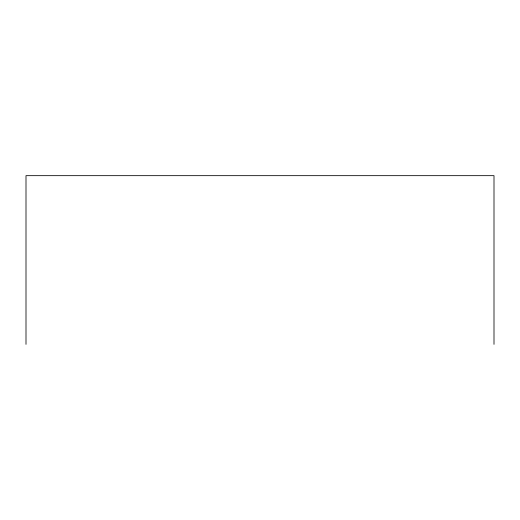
<?xml version="1.0" encoding="UTF-8"?>
<svg xmlns="http://www.w3.org/2000/svg" width="520" height="520" viewBox="0 0 520 520"><rect width="100%" height="100%" fill="white"/><g stroke="black" fill="none" stroke-linecap="round" stroke-linejoin="round"><path stroke-width="0.78" d="M494 344.338L494 175.662L26 175.662L26 344.338"/></g></svg>
